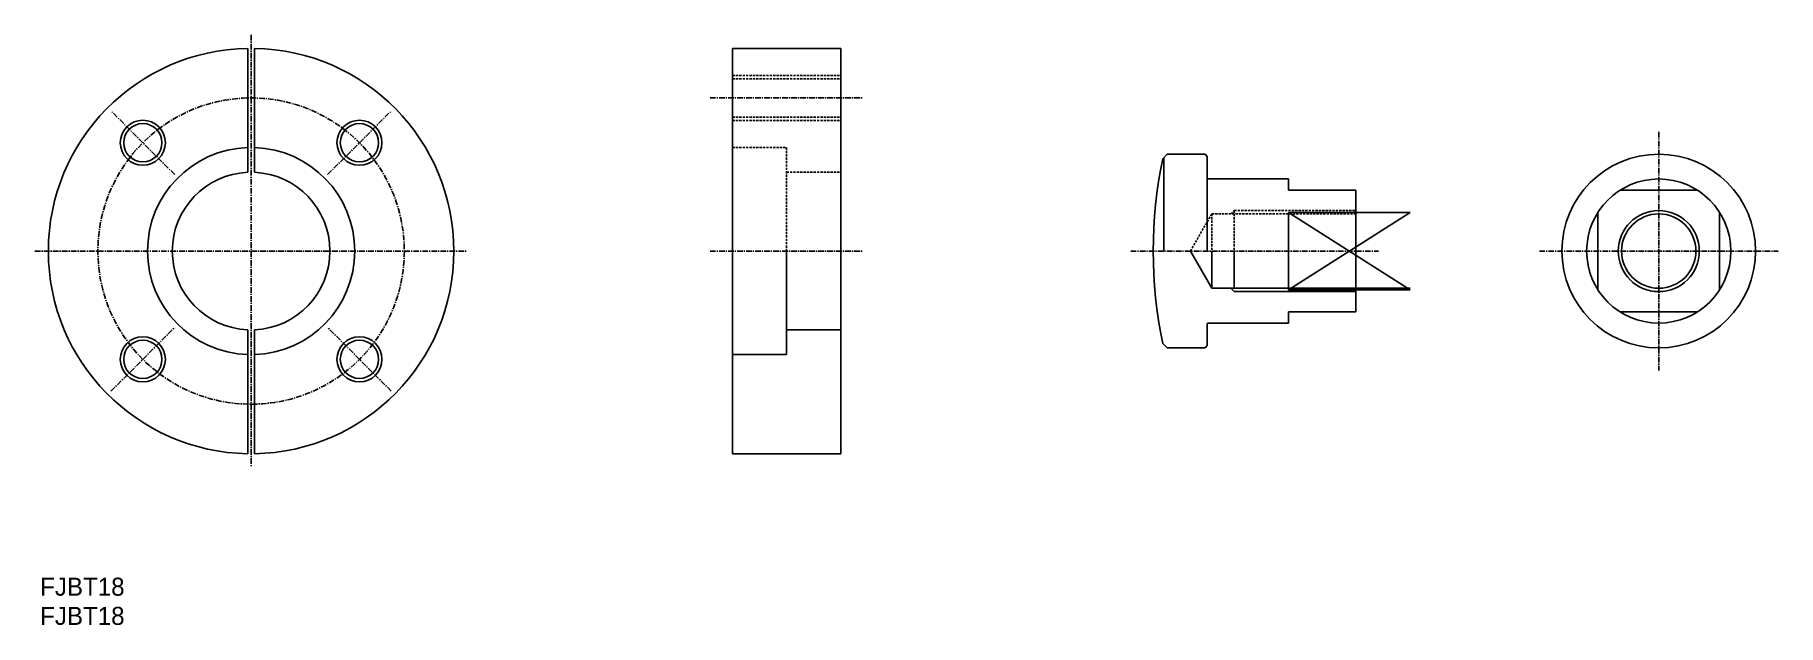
# Model space of a CAD drawing. Extents: x -1 to 386, y 0 to 131.
import ezdxf

# ---------------------------------------------------------------- set-up
doc = ezdxf.new("R2010")
doc.units = 0
doc.linetypes.add('CENTER', pattern=[2, 1.25, -0.25, 0.25, -0.25])
doc.linetypes.add('DASHED', pattern=[0.75, 0.5, -0.25])
doc.layers.get('0').update_dxf_attribs({"linetype": 'CONTINUOUS'})
doc.layers.add('CENTER', color=1, linetype='CENTER')

msp = doc.modelspace()

# ---------------------------------------------------------------- linework, layer by layer
for p, q in [((46.07, 128), (46.07, 100.49)), ((47.57, 128), (47.57, 100.49)), ((153.66, 83), (153.66, 83)), ((46.07, 65.52), (46.07, 38.01)), ((47.57, 65.52), (47.57, 38.01))]:
    msp.add_line(p, q)
at = {"color": 7, "linetype": 'CONTINUOUS'}
for p, q in [((153.66, 128), (153.66, 38)), ((153.66, 128), (177.66, 128)), ((177.66, 128), (177.66, 38)), ((249.15, 103.5), (250.15, 104.5)), ((250.15, 104.5), (258.52, 104.5)), ((258.52, 104.5), (259.02, 104)), ((249.36, 83), (249.36, 103.72)), ((259.02, 104), (259.02, 83)), ((259.22, 99), (277.02, 99)), ((277.02, 99), (277.02, 96.5)), ((277.02, 96.5), (292.02, 96.5)), ((292.02, 96.5), (292.02, 69.5)), ((350.62, 96.5), (367.79, 96.5)), ((304.02, 91.59), (277.02, 91.59)), ((277.02, 91.59), (277.02, 74.42)), ((277.02, 91.59), (304.02, 74.42)), ((277.02, 74.42), (304.02, 91.59)), ((345.71, 74.42), (345.71, 91.59)), ((372.71, 74.42), (372.71, 91.59)), ((165.66, 83), (165.66, 60)), ((255.26, 83), (260.02, 74.75)), ((260.02, 83), (260.02, 74.75)), ((265.02, 83), (265.02, 74.75)), ((260.02, 74.75), (304.02, 74.75)), ((304.02, 74.42), (277.02, 74.42)), ((259.02, 66.8), (259.02, 62)), ((259.22, 67), (277.02, 67)), ((277.02, 69.5), (292.02, 69.5)), ((277.02, 69.5), (277.02, 67)), ((350.62, 69.5), (367.79, 69.5)), ((165.66, 65.5), (177.66, 65.5)), ((249.15, 62.5), (250.15, 61.5)), ((259.02, 62), (258.52, 61.5)), ((153.66, 60), (165.66, 60)), ((250.15, 61.5), (258.52, 61.5)), ((153.66, 38), (177.66, 38))]:
    msp.add_line(p, q, dxfattribs=at)
at = {"color": 3, "linetype": 'DASHED'}
for p, q in [((153.66, 122), (177.66, 122)), ((153.66, 121.25), (177.66, 121.25)), ((153.66, 112.75), (177.66, 112.75)), ((153.66, 112), (177.66, 112)), ((153.66, 106), (165.66, 106)), ((153.66, 105.5), (153.66, 105.5)), ((165.66, 106), (165.66, 83)), ((165.66, 100.5), (177.66, 100.5)), ((255.26, 83), (260.02, 91.25)), ((260.02, 91.25), (292.02, 91.25)), ((260.02, 91.25), (260.02, 83)), ((264.27, 91.25), (265.02, 92)), ((265.02, 92), (292.02, 92)), ((265.02, 92), (265.02, 83))]:
    msp.add_line(p, q, dxfattribs=at)
at = {"color": 3, "linetype": 'CONTINUOUS'}
for p, q in [((264.27, 74.75), (265.02, 74)), ((265.02, 74), (292.02, 74))]:
    msp.add_line(p, q, dxfattribs=at)
for centre, radius in [((22.78, 107.05), 5), ((70.86, 107.05), 5), ((359.21, 83), 9), ((22.78, 58.96), 5), ((70.86, 58.96), 5)]:
    msp.add_circle(centre, radius, dxfattribs=at)
at = {"color": 7, "linetype": 'CONTINUOUS'}
for centre, radius in [((22.78, 107.05), 4.25), ((70.86, 107.05), 4.25), ((359.21, 83), 21.5), ((359.21, 83), 16), ((359.21, 83), 8.25), ((22.78, 58.96), 4.25), ((70.86, 58.96), 4.25)]:
    msp.add_circle(centre, radius, dxfattribs=at)
for radius, start, end in [(45, 90.955, 269.045), (45, 270.955, 89.045), (23, 91.8687, 268.1313), (23, 271.8687, 88.1313), (17.5, 92.4563, 267.5437), (17.5, 272.4563, 87.5437)]:
    msp.add_arc((46.82, 83), radius, start, end)
for centre, radius, start, end in [((347.02, 83), 100, 168.1705, 191.8295), ((259.22, 99.2), 0.2, 180, 270), ((259.22, 99.2), 0.2, 180, 270), ((259.22, 66.8), 0.2, 90, 180)]:
    msp.add_arc(centre, radius, start, end, dxfattribs=at)
at = {"layer": 'CENTER', "color": 1, "linetype": 'CENTER'}
for p, q in [((46.82, 131), (46.82, 35)), ((148.66, 117), (182.66, 117)), ((29.85, 99.98), (15.71, 114.12)), ((63.79, 99.98), (77.93, 114.12)), ((359.21, 109.5), (359.21, 56.5)), ((-1.18, 83), (94.82, 83)), ((148.66, 83), (182.66, 83)), ((242.02, 83), (297.02, 83)), ((332.71, 83), (385.71, 83)), ((15.71, 51.89), (29.85, 66.03)), ((77.93, 51.89), (63.79, 66.03))]:
    msp.add_line(p, q, dxfattribs=at)
msp.add_circle((46.82, 83), 34, dxfattribs=at)

# ---------------------------------------------------------------- texts
for p in [(0, 6.48), (0, 0)]:
    msp.add_text('FJBT18', height=4).set_placement(p)

doc.saveas('drawing.dxf')
